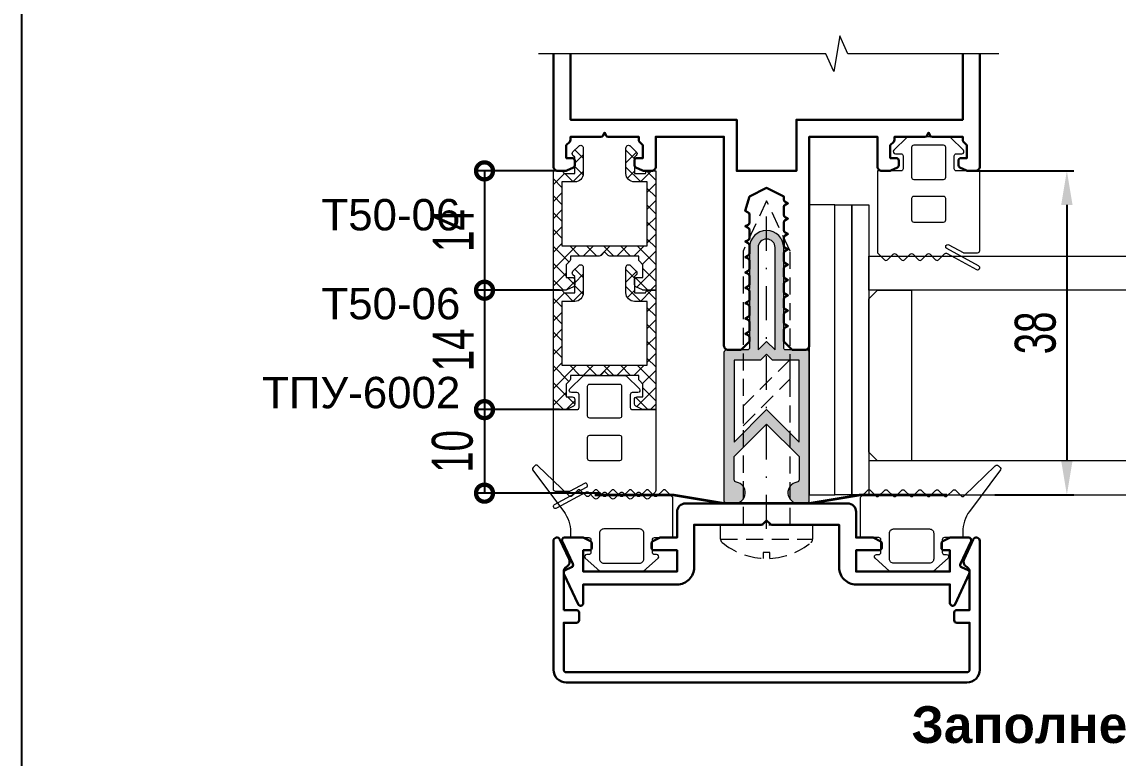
# Model space of a CAD drawing. Extents: x -37 to 8820, y -336 to 478.
# Drawn here: x 5480 to 5560.3, y 171.6 to 225.5 of the extents above; entities that cross this region are included whole.
import ezdxf

# ---------------------------------------------------------------- set-up
doc = ezdxf.new("R2010")
doc.units = 0
doc.header["$LTSCALE"] = 5
doc.linetypes.add('DASHDOT', pattern=[1, 0.5, -0.25, 0, -0.25])
doc.linetypes.add('HIDDEN', pattern=[0.375, 0.25, -0.125])
doc.layers.get('0').update_dxf_attribs({"linetype": 'CONTINUOUS', "lineweight": 30})
doc.layers.get('DEFPOINTS').update_dxf_attribs({"linetype": 'CONTINUOUS'})
for name, color, linetype, lineweight in [('1', 6, 'DASHDOT', 13), ('2', 3, 'HIDDEN', 13), ('Dimentions', 5, 'CONTINUOUS', 15), ('Glass', 5, 'CONTINUOUS', 20), ('Герлен', 7, 'CONTINUOUS', 60), ('Зигзаг', 1, 'CONTINUOUS', 15), ('Подкладки', 1, 'CONTINUOUS', 20), ('Текстовый', 7, 'CONTINUOUS', 9), ('Уплотнители', 1, 'CONTINUOUS', 20), ('Штриховка', 1, 'CONTINUOUS', 5)]:
    doc.layers.add(name, color=color, linetype=linetype, lineweight=lineweight)
doc.layers.add('Скрытые', color=14, linetype='CONTINUOUS', plot=False)
doc.styles.add('3', font='RUSS.SHX', dxfattribs={"width": 0.7, "height": 3})
doc.styles.add('Каталожный', font='arial.ttf', dxfattribs={"height": 2.5})
doc.dimstyles.new('MX1_6', dxfattribs={"dimtxt": 3, "dimasz": 2.5, "dimexe": 0.5, "dimexo": 0, "dimgap": 0.8, "dimtad": 1, "dimlfac": 1.6, "dimdsep": 46, "dimtxsty": '3', "dimcen": 0, "dimclrd": 256, "dimclre": 256, "dimclrt": 256, "dimaunit": 1, "dimadec": 0, "dimazin": 0, "dimtfac": 1, "dimtmove": 0, "dimatfit": 1, "dimfxl": 1, "dimtvp": 1, "dimtolj": 1, "dimtzin": 0, "dimarcsym": 0})

# ---------------------------------------------------------------- blocks, each defined once
blk = doc.blocks.new('_DotSmall')
at = {"color": 0, "linetype": 'ByBlock', "const_width": 0.5}
blk.add_lwpolyline([(-0.0625, 0, 1), (0.0625, 0, 1)], format="xyb", close=True, dxfattribs=at)
blk = doc.blocks.new('*D119')
at = {"layer": 'DEFPOINTS', "color": 0, "linetype": 'Continuous', "transparency": 16777216}
for p in [(5519.274, 214.623), (5513.907, 205.873), (5519.408, 205.873)]:
    blk.add_point(p, dxfattribs=at)
at = {"layer": 'Dimentions', "linetype": 'Continuous', "lineweight": -2, "transparency": 16777216}
for p, q in [((5519.274, 214.623), (5513.407, 214.623)), ((5513.907, 214.623), (5513.907, 205.873)), ((5519.408, 205.873), (5513.407, 205.873))]:
    blk.add_line(p, q, dxfattribs=at)
at = {"layer": 'Dimentions', "linetype": 'Continuous', "lineweight": -2, "transparency": 16777216, "xscale": 2.5, "yscale": 2.5, "zscale": 2.5}
for p, rotation in [((5513.907, 214.623), 90), ((5513.907, 205.873), 270)]:
    blk.add_blockref('_DotSmall', p, dxfattribs=dict(at, rotation=rotation))
at = {"layer": 'Dimentions', "linetype": 'Continuous', "transparency": 16777216, "insert": (5511.607, 210.248), "char_height": 3, "attachment_point": 5, "rotation": 90, "style": '3'}
blk.add_mtext('\\A1;14', dxfattribs=at)
blk = doc.blocks.new('*D967')
at = {"layer": 'DEFPOINTS', "color": 0, "transparency": 16777216}
for p in [(5549.609, 214.623), (5551.319, 190.873), (5556.595, 190.873)]:
    blk.add_point(p, dxfattribs=at)
at = {"layer": 'Dimentions', "lineweight": -2, "transparency": 16777216}
for p, q in [((5549.609, 214.623), (5557.095, 214.623)), ((5556.595, 212.123), (5556.595, 193.373)), ((5551.319, 190.873), (5557.095, 190.873))]:
    blk.add_line(p, q, dxfattribs=at)
at = {"layer": 'Dimentions', "transparency": 16777216}
for points in [[(5556.179, 212.123), (5557.012, 212.123), (5556.595, 214.623)], [(5556.179, 193.373), (5557.012, 193.373), (5556.595, 190.873)]]:
    blk.add_solid(points, dxfattribs=at)
at = {"layer": 'Dimentions', "transparency": 16777216, "insert": (5554.295, 202.748), "char_height": 3, "attachment_point": 5, "rotation": 90, "style": '3'}
blk.add_mtext('\\A1;38', dxfattribs=at)
blk = doc.blocks.new('*D968')
at = {"layer": 'DEFPOINTS', "color": 0, "linetype": 'Continuous', "transparency": 16777216}
for p in [(5519.274, 205.873), (5513.907, 197.123), (5519.408, 197.123)]:
    blk.add_point(p, dxfattribs=at)
at = {"layer": 'Dimentions', "linetype": 'Continuous', "lineweight": -2, "transparency": 16777216}
for p, q in [((5519.274, 205.873), (5513.407, 205.873)), ((5513.907, 205.873), (5513.907, 197.123)), ((5519.408, 197.123), (5513.407, 197.123))]:
    blk.add_line(p, q, dxfattribs=at)
at = {"layer": 'Dimentions', "linetype": 'Continuous', "lineweight": -2, "transparency": 16777216, "xscale": 2.5, "yscale": 2.5, "zscale": 2.5}
for p, rotation in [((5513.907, 205.873), 90), ((5513.907, 197.123), 270)]:
    blk.add_blockref('_DotSmall', p, dxfattribs=dict(at, rotation=rotation))
at = {"layer": 'Dimentions', "linetype": 'Continuous', "transparency": 16777216, "insert": (5511.607, 201.498), "char_height": 3, "attachment_point": 5, "rotation": 90, "style": '3'}
blk.add_mtext('\\A1;14', dxfattribs=at)
blk = doc.blocks.new('*D975')
at = {"layer": 'DEFPOINTS', "color": 0, "linetype": 'Continuous', "transparency": 16777216}
for p in [(5516.486, 197.123), (5513.907, 191), (5522.399, 191)]:
    blk.add_point(p, dxfattribs=at)
at = {"layer": 'Dimentions', "linetype": 'Continuous', "lineweight": -2, "transparency": 16777216}
for p, q in [((5516.486, 197.123), (5513.407, 197.123)), ((5513.907, 197.123), (5513.907, 191)), ((5522.399, 191), (5513.407, 191))]:
    blk.add_line(p, q, dxfattribs=at)
at = {"layer": 'Dimentions', "linetype": 'Continuous', "lineweight": -2, "transparency": 16777216, "xscale": 2.5, "yscale": 2.5, "zscale": 2.5}
for p, rotation in [((5513.907, 197.123), 90), ((5513.907, 191), 270)]:
    blk.add_blockref('_DotSmall', p, dxfattribs=dict(at, rotation=rotation))
at = {"layer": 'Dimentions', "linetype": 'Continuous', "transparency": 16777216, "insert": (5511.564, 194.062), "char_height": 3, "attachment_point": 5, "rotation": 90, "style": '3'}
blk.add_mtext('\\A1;10', dxfattribs=at)

msp = doc.modelspace()

# ---------------------------------------------------------------- hatches: boundary and pattern name
at = {"layer": 'Штриховка', "lineweight": 5}
h = msp.add_hatch(dxfattribs=at)
h.set_pattern_fill('ANSI37', color=256, scale=7, style=0)
h.set_pattern_definition([(45, (7916.0823, 7346.4081), (-0.61871843, 0.61871843), []), (135, (7916.0823, 7346.4081), (-0.61871843, -0.61871843), [])])
edge = h.paths.add_edge_path()
edge.add_line((5522.7115, 208.6857), (5522.454, 208.4281))
edge.add_arc((5522.3214, 208.5607), 0.1875, 270, 315, ccw=False)
edge.add_line((5522.3214, 208.3732), (5520.2115, 208.3732))
edge.add_line((5520.2115, 208.3732), (5520.2115, 208.1384))
edge.add_arc((5520.024, 208.1384), 0.1875, -45, 0, ccw=False)
edge.add_line((5520.1566, 208.0058), (5519.899, 207.7482))
edge.add_line((5519.899, 207.7482), (5519.899, 206.8107))
edge.add_line((5519.899, 206.8107), (5520.3365, 206.8107))
edge.add_arc((5520.3365, 206.6232), 0.1875, 0, 90, ccw=False)
edge.add_line((5520.524, 206.6232), (5520.524, 206.3016))
edge.add_arc((5520.3365, 206.3016), 0.1875, 296.565051, 360, ccw=False)
edge.add_line((5520.4204, 206.1339), (5519.9386, 205.893))
edge.add_arc((5519.8548, 206.0607), 0.1875, 270, 296.565051, ccw=False)
edge.add_line((5519.8548, 205.8732), (5518.9615, 205.8732))
edge.add_line((5518.9615, 205.8732), (5518.9615, 214.6232))
edge.add_line((5518.9615, 214.6232), (5519.524, 214.6232))
edge.add_arc((5519.524, 214.4357), 0.1875, 0, 90, ccw=False)
edge.add_line((5519.7115, 214.4357), (5520.524, 214.4357))
edge.add_line((5520.524, 214.4357), (5520.524, 215.6232))
edge.add_line((5520.524, 215.6232), (5520.3915, 215.7558))
edge.add_arc((5520.524, 215.8884), 0.1875, 135, 225, ccw=False)
edge.add_line((5520.3915, 216.0209), (5520.8107, 216.4401))
edge.add_arc((5520.9508, 216.3), 0.1982, 0, 135, ccw=False)
edge.add_line((5521.149, 216.3), (5521.149, 214.4357))
edge.add_arc((5520.524, 214.4357), 0.625, -90, 0, ccw=False)
edge.add_line((5520.524, 213.8107), (5519.5865, 213.8107))
edge.add_line((5519.5865, 213.8107), (5519.5865, 209.1232))
edge.add_line((5519.5865, 209.1232), (5525.8365, 209.1232))
edge.add_line((5525.8365, 209.1232), (5525.8365, 213.8107))
edge.add_line((5525.8365, 213.8107), (5524.899, 213.8107))
edge.add_arc((5524.899, 214.4357), 0.625, 180, 270, ccw=False)
edge.add_line((5524.274, 214.4357), (5524.274, 216.3))
edge.add_arc((5524.4723, 216.3), 0.1982, 45, 180, ccw=False)
edge.add_line((5524.6124, 216.4401), (5525.0316, 216.0209))
edge.add_arc((5524.899, 215.8884), 0.1875, -45, 45, ccw=False)
edge.add_line((5525.0316, 215.7558), (5524.899, 215.6232))
edge.add_line((5524.899, 215.6232), (5524.899, 214.4357))
edge.add_line((5524.899, 214.4357), (5525.7115, 214.4357))
edge.add_arc((5525.899, 214.4357), 0.1875, 90, 180, ccw=False)
edge.add_line((5525.899, 214.6232), (5526.4615, 214.6232))
edge.add_line((5526.4615, 214.6232), (5526.4615, 205.8732))
edge.add_line((5526.4615, 205.8732), (5525.5683, 205.8732))
edge.add_arc((5525.5683, 206.0607), 0.1875, 243.434949, 270, ccw=False)
edge.add_line((5525.4845, 205.893), (5525.0027, 206.1339))
edge.add_arc((5525.0865, 206.3016), 0.1875, 180, 243.434949, ccw=False)
edge.add_line((5524.899, 206.3016), (5524.899, 206.6232))
edge.add_arc((5525.0865, 206.6232), 0.1875, 90, 180, ccw=False)
edge.add_line((5525.0865, 206.8107), (5525.524, 206.8107))
edge.add_line((5525.524, 206.8107), (5525.524, 207.7482))
edge.add_line((5525.524, 207.7482), (5525.2665, 208.0058))
edge.add_arc((5525.399, 208.1384), 0.1875, 180, 225, ccw=False)
edge.add_line((5525.2115, 208.1384), (5525.2115, 208.3732))
edge.add_line((5525.2115, 208.3732), (5523.1017, 208.3732))
edge.add_arc((5523.1017, 208.5607), 0.1875, 225, 270, ccw=False)
edge.add_line((5522.9691, 208.4281), (5522.7115, 208.6857))
at = {"layer": 'Штриховка'}
h = msp.add_hatch(color=256, dxfattribs=at)
h.paths.add_polyline_path([(5535.0259, 200.7482), (5534.5865, 201.1875), (5534.1472, 200.7482), (5532.2115, 200.7482), (5532.2115, 194.7464), (5534.5865, 197.1214), (5536.9615, 194.7464), (5536.9615, 200.7482)], flags=16)
edge = h.paths.add_edge_path()
edge.add_line((5537.524, 201.4982), (5535.9928, 201.4982))
edge.add_arc((5535.9928, 201.6544), 0.1562, 180, 270, ccw=False)
edge.add_line((5535.8365, 201.6544), (5535.8365, 205.7482))
edge.add_arc((5535.7428, 205.8732), 0.1562, 306.869898, 413.130102)
edge.add_line((5535.8365, 205.9982), (5535.8365, 208.9982))
edge.add_arc((5534.5865, 208.9982), 1.25, 0, 180)
edge.add_line((5533.3365, 208.9982), (5533.3365, 205.9982))
edge.add_arc((5533.4303, 205.8732), 0.1562, 126.869898, 233.130102)
edge.add_line((5533.3365, 205.7482), (5533.3365, 201.6544))
edge.add_arc((5533.1803, 201.6544), 0.1562, -90, 0, ccw=False)
edge.add_line((5533.1803, 201.4982), (5531.649, 201.4982))
edge.add_arc((5531.649, 201.3107), 0.1875, 90, 180)
edge.add_line((5531.4615, 201.3107), (5531.4615, 190.4357))
edge.add_arc((5531.649, 190.4357), 0.1875, 180, 270)
edge.add_line((5531.649, 190.2482), (5532.2428, 190.2482))
edge.add_arc((5532.2428, 191.0294), 0.7812, 270, 440.718201)
edge.add_arc((5532.399, 191.9855), 0.1875, 180, 260.718201, ccw=False)
edge.add_line((5532.2115, 191.9855), (5532.2115, 193.6857))
edge.add_line((5532.2115, 193.6857), (5534.5865, 196.0607))
edge.add_line((5534.5865, 196.0607), (5536.9615, 193.6857))
edge.add_line((5536.9615, 193.6857), (5536.9615, 191.9855))
edge.add_arc((5536.774, 191.9855), 0.1875, -80.718201, 0, ccw=False)
edge.add_arc((5536.9303, 191.0294), 0.7813, 99.281799, 270)
edge.add_line((5536.9303, 190.2482), (5537.524, 190.2482))
edge.add_arc((5537.524, 190.4357), 0.1875, 270, 360)
edge.add_line((5537.7115, 190.4357), (5537.7115, 201.3107))
edge.add_arc((5537.524, 201.3107), 0.1875, 0, 90)
edge = h.paths.add_edge_path(flags=16)
edge.add_line((5534.5865, 202.1232), (5535.2115, 201.4982))
edge.add_line((5535.2115, 201.4982), (5535.2115, 208.9982))
edge.add_arc((5534.5865, 208.9982), 0.625, 0, 180)
edge.add_line((5533.9615, 208.9982), (5533.9615, 201.4982))
edge.add_line((5533.9615, 201.4982), (5534.5865, 202.1232))
at = {"layer": 'Штриховка', "lineweight": 5}
h = msp.add_hatch(dxfattribs=at)
h.set_pattern_fill('ANSI37', color=256, scale=7, style=0)
h.set_pattern_definition([(45, (7916.0823, 7337.6581), (-0.61871843, 0.61871843), []), (135, (7916.0823, 7337.6581), (-0.61871843, -0.61871843), [])])
edge = h.paths.add_edge_path()
edge.add_line((5522.7115, 199.9357), (5522.454, 199.6781))
edge.add_arc((5522.3214, 199.8107), 0.1875, 270, 315, ccw=False)
edge.add_line((5522.3214, 199.6232), (5520.2115, 199.6232))
edge.add_line((5520.2115, 199.6232), (5520.2115, 199.3884))
edge.add_arc((5520.024, 199.3884), 0.1875, -45, 0, ccw=False)
edge.add_line((5520.1566, 199.2558), (5519.899, 198.9982))
edge.add_line((5519.899, 198.9982), (5519.899, 198.0607))
edge.add_line((5519.899, 198.0607), (5520.3365, 198.0607))
edge.add_arc((5520.3365, 197.8732), 0.1875, 0, 90, ccw=False)
edge.add_line((5520.524, 197.8732), (5520.524, 197.5516))
edge.add_arc((5520.3365, 197.5516), 0.1875, 296.565051, 360, ccw=False)
edge.add_line((5520.4204, 197.3839), (5519.9386, 197.143))
edge.add_arc((5519.8548, 197.3107), 0.1875, 270, 296.565051, ccw=False)
edge.add_line((5519.8548, 197.1232), (5518.9615, 197.1232))
edge.add_line((5518.9615, 197.1232), (5518.9615, 205.8732))
edge.add_line((5518.9615, 205.8732), (5519.524, 205.8732))
edge.add_arc((5519.524, 205.6857), 0.1875, 0, 90, ccw=False)
edge.add_line((5519.7115, 205.6857), (5520.524, 205.6857))
edge.add_line((5520.524, 205.6857), (5520.524, 206.8732))
edge.add_line((5520.524, 206.8732), (5520.3915, 207.0058))
edge.add_arc((5520.524, 207.1384), 0.1875, 135, 225, ccw=False)
edge.add_line((5520.3915, 207.2709), (5520.8107, 207.6901))
edge.add_arc((5520.9508, 207.55), 0.1982, 0, 135, ccw=False)
edge.add_line((5521.149, 207.55), (5521.149, 205.6857))
edge.add_arc((5520.524, 205.6857), 0.625, -90, 0, ccw=False)
edge.add_line((5520.524, 205.0607), (5519.5865, 205.0607))
edge.add_line((5519.5865, 205.0607), (5519.5865, 200.3732))
edge.add_line((5519.5865, 200.3732), (5525.8365, 200.3732))
edge.add_line((5525.8365, 200.3732), (5525.8365, 205.0607))
edge.add_line((5525.8365, 205.0607), (5524.899, 205.0607))
edge.add_arc((5524.899, 205.6857), 0.625, 180, 270, ccw=False)
edge.add_line((5524.274, 205.6857), (5524.274, 207.55))
edge.add_arc((5524.4723, 207.55), 0.1982, 45, 180, ccw=False)
edge.add_line((5524.6124, 207.6901), (5525.0316, 207.2709))
edge.add_arc((5524.899, 207.1384), 0.1875, -45, 45, ccw=False)
edge.add_line((5525.0316, 207.0058), (5524.899, 206.8732))
edge.add_line((5524.899, 206.8732), (5524.899, 205.6857))
edge.add_line((5524.899, 205.6857), (5525.7115, 205.6857))
edge.add_arc((5525.899, 205.6857), 0.1875, 90, 180, ccw=False)
edge.add_line((5525.899, 205.8732), (5526.4615, 205.8732))
edge.add_line((5526.4615, 205.8732), (5526.4615, 197.1232))
edge.add_line((5526.4615, 197.1232), (5525.5683, 197.1232))
edge.add_arc((5525.5683, 197.3107), 0.1875, 243.434949, 270, ccw=False)
edge.add_line((5525.4845, 197.143), (5525.0027, 197.3839))
edge.add_arc((5525.0865, 197.5516), 0.1875, 180, 243.434949, ccw=False)
edge.add_line((5524.899, 197.5516), (5524.899, 197.8732))
edge.add_arc((5525.0865, 197.8732), 0.1875, 90, 180, ccw=False)
edge.add_line((5525.0865, 198.0607), (5525.524, 198.0607))
edge.add_line((5525.524, 198.0607), (5525.524, 198.9982))
edge.add_line((5525.524, 198.9982), (5525.2665, 199.2558))
edge.add_arc((5525.399, 199.3884), 0.1875, 180, 225, ccw=False)
edge.add_line((5525.2115, 199.3884), (5525.2115, 199.6232))
edge.add_line((5525.2115, 199.6232), (5523.1017, 199.6232))
edge.add_arc((5523.1017, 199.8107), 0.1875, 225, 270, ccw=False)
edge.add_line((5522.9691, 199.6781), (5522.7115, 199.9357))

# ---------------------------------------------------------------- linework, layer by layer
msp.add_lwpolyline([(5518.9615, 223.204), (5518.9615, 214.9357, 0.4142136), (5519.274, 214.6232), (5519.8548, 214.6232, 0.1164338), (5519.9386, 214.643), (5520.4204, 214.8839, 0.284079), (5520.524, 215.0516), (5520.524, 215.3732, 0.4142136), (5520.3365, 215.5607), (5519.899, 215.5607), (5519.899, 216.4982), (5520.1566, 216.7558, 0.1989124), (5520.2115, 216.8884), (5520.2115, 217.1232), (5522.4394, 217.1232, 0.284079), (5522.6071, 217.2268), (5522.7115, 217.4357), (5522.816, 217.2268, 0.284079), (5522.9837, 217.1232), (5525.2115, 217.1232), (5525.2115, 216.8884, 0.1989124), (5525.2665, 216.7558), (5525.524, 216.4982), (5525.524, 215.5607), (5525.0865, 215.5607, 0.4142136), (5524.899, 215.3732), (5524.899, 215.0516, 0.284079), (5525.0027, 214.8839), (5525.4845, 214.643, 0.1164338), (5525.5683, 214.6232), (5526.149, 214.6232, 0.4142136), (5526.4615, 214.9357), (5526.4615, 217.1232), (5531.4615, 217.1232), (5531.4615, 201.8107, 0.4142136), (5531.774, 201.4982), (5532.6339, 201.4982, 0.1989124), (5532.7665, 201.5531), (5533.2816, 202.0683, 0.1989124), (5533.3365, 202.2009), (5533.3365, 202.4136, 0.284079), (5533.2329, 202.5813), (5533.024, 202.6857), (5533.2329, 202.7901, 0.284079), (5533.3365, 202.9578), (5533.3365, 203.5386, 0.284079), (5533.2329, 203.7063), (5533.024, 203.8107), (5533.2329, 203.9151, 0.284079), (5533.3365, 204.0828), (5533.3365, 204.6636, 0.284079), (5533.2329, 204.8313), (5533.024, 204.9357), (5533.2329, 205.0401, 0.284079), (5533.3365, 205.2078), (5533.3365, 205.7886, 0.284079), (5533.2329, 205.9563), (5533.024, 206.0607), (5533.2329, 206.1651, 0.284079), (5533.3365, 206.3328), (5533.3365, 206.9136, 0.284079), (5533.2329, 207.0813), (5533.024, 207.1857), (5533.2329, 207.2901, 0.284079), (5533.3365, 207.4578), (5533.3365, 208.0386, 0.284079), (5533.2329, 208.2063), (5533.024, 208.3107), (5533.2329, 208.4151, 0.284079), (5533.3365, 208.5828), (5533.3365, 209.1636, 0.284079), (5533.2329, 209.3313), (5533.024, 209.4357), (5533.2329, 209.5401, 0.284079), (5533.3365, 209.7078), (5533.3365, 210.2886, 0.284079), (5533.2329, 210.4563), (5533.024, 210.5607), (5533.2329, 210.6651, 0.284079), (5533.3365, 210.8328), (5533.3365, 211.4136, 0.284079), (5533.2329, 211.5813), (5533.024, 211.6857), (5533.3365, 212.7482), (5534.5865, 213.3732), (5535.8365, 212.7482), (5535.8365, 212.5203, 0.284079), (5535.9402, 212.3526), (5536.149, 212.2482), (5535.9402, 212.1438, 0.284079), (5535.8365, 211.9761), (5535.8365, 211.3953, 0.284079), (5535.9402, 211.2276), (5536.149, 211.1232), (5535.9402, 211.0188, 0.284079), (5535.8365, 210.8511), (5535.8365, 210.2703, 0.284079), (5535.9402, 210.1026), (5536.149, 209.9982), (5535.9402, 209.8938, 0.284079), (5535.8365, 209.7261), (5535.8365, 209.1453, 0.284079), (5535.9402, 208.9776), (5536.149, 208.8732), (5535.9402, 208.7688, 0.284079), (5535.8365, 208.6011), (5535.8365, 208.0203, 0.284079), (5535.9402, 207.8526), (5536.149, 207.7482), (5535.9402, 207.6438, 0.284079), (5535.8365, 207.4761), (5535.8365, 206.8953, 0.284079), (5535.9402, 206.7276), (5536.149, 206.6232), (5535.9402, 206.5188, 0.284079), (5535.8365, 206.3511), (5535.8365, 205.7703, 0.284079), (5535.9402, 205.6026), (5536.149, 205.4982), (5535.9402, 205.3938, 0.284079), (5535.8365, 205.2261), (5535.8365, 204.6453, 0.284079), (5535.9402, 204.4776), (5536.149, 204.3732), (5535.9402, 204.2688, 0.284079), (5535.8365, 204.1011), (5535.8365, 203.5203, 0.284079), (5535.9402, 203.3526), (5536.149, 203.2482), (5535.9402, 203.1438, 0.284079), (5535.8365, 202.9761), (5535.8365, 202.2009, 0.1989124), (5535.8915, 202.0683), (5536.4066, 201.5531, 0.1989124), (5536.5392, 201.4982), (5537.399, 201.4982, 0.4142136), (5537.7115, 201.8107), (5537.7115, 217.1232), (5542.7115, 217.1232), (5542.7115, 214.9357, 0.4142136), (5543.024, 214.6232), (5543.6048, 214.6232, 0.1164338), (5543.6886, 214.643), (5544.1704, 214.8839, 0.284079), (5544.274, 215.0516), (5544.274, 215.3732, 0.4142136), (5544.0865, 215.5607), (5543.649, 215.5607), (5543.649, 216.4982), (5543.9066, 216.7558, 0.1989124), (5543.9615, 216.8884), (5543.9615, 217.1232), (5546.1894, 217.1232, 0.284079), (5546.3571, 217.2268), (5546.4615, 217.4357), (5546.566, 217.2268, 0.284079), (5546.7337, 217.1232), (5548.9615, 217.1232), (5548.9615, 216.8884, 0.1989124), (5549.0165, 216.7558), (5549.274, 216.4982), (5549.274, 215.5607), (5548.8365, 215.5607, 0.4142136), (5548.649, 215.3732), (5548.649, 215.0516, 0.284079), (5548.7527, 214.8839), (5549.2345, 214.643, 0.1164338), (5549.3183, 214.6232), (5549.899, 214.6232, 0.4142136), (5550.2115, 214.9357), (5550.2115, 223.204)], format="xyb")
msp.add_lwpolyline([(5520.2115, 223.1952), (5520.2115, 218.3732), (5532.399, 218.3732), (5532.399, 214.6232), (5536.774, 214.6232), (5536.774, 218.3732), (5548.9615, 218.3732), (5548.9615, 223.204)])
for points in [[(5519.7291, 185.0943, -0.4142136), (5519.8198, 185.3434), (5520.2916, 185.5634, 0.4142136), (5520.3823, 185.8126), (5519.6041, 187.4815, -0.5486188), (5519.774, 187.7482), (5521.1048, 187.7482, -0.1164338), (5521.1886, 187.7284), (5521.6704, 187.4875, -0.284079), (5521.774, 187.3198), (5521.774, 186.9982, -0.4142136), (5521.5865, 186.8107), (5521.149, 186.8107), (5521.149, 185.2482), (5528.024, 185.2482), (5528.024, 186.8107), (5526.3365, 186.8107, -0.4142136), (5526.149, 186.9982), (5526.149, 187.3198, -0.284079), (5526.2527, 187.4875), (5526.7345, 187.7284, -0.1164338), (5526.8183, 187.7482), (5528.024, 187.7482), (5528.024, 189.6232, -0.4142136), (5528.649, 190.2482), (5540.524, 190.2482, -0.4142136), (5541.149, 189.6232), (5541.149, 187.7482), (5542.3548, 187.7482, -0.1164338), (5542.4386, 187.7284), (5542.9204, 187.4875, -0.284079), (5543.024, 187.3198), (5543.024, 186.9982, -0.4142136), (5542.8365, 186.8107), (5541.149, 186.8107), (5541.149, 185.2482), (5548.024, 185.2482), (5548.024, 186.8107), (5547.5865, 186.8107, -0.4142136), (5547.399, 186.9982), (5547.399, 187.3198, -0.284079), (5547.5027, 187.4875), (5547.9845, 187.7284, -0.1164338), (5548.0683, 187.7482), (5549.399, 187.7482, -0.5486188), (5549.569, 187.4815), (5548.7908, 185.8126, 0.4142136), (5548.8815, 185.5634), (5549.3533, 185.3434, -0.4142136), (5549.444, 185.0943), (5548.4005, 182.8565, -0.2914734), (5548.2305, 182.7482), (5548.2115, 182.7482, -0.4142136), (5548.024, 182.9357), (5548.024, 184.3107), (5541.149, 184.3107, -0.4142136), (5539.899, 185.5607), (5539.899, 188.6857), (5534.9767, 188.6857, -0.1989124), (5534.8441, 188.7406), (5534.5865, 188.9982), (5534.329, 188.7406, -0.1989124), (5534.1964, 188.6857), (5529.274, 188.6857), (5529.274, 185.5607, -0.4142136), (5528.024, 184.3107), (5521.149, 184.3107), (5521.149, 182.9357, -0.4142136), (5520.9615, 182.7482), (5520.9426, 182.7482, -0.2914734), (5520.7726, 182.8565)], [(5519.7115, 182.4357), (5519.7115, 185.2615, -0.2797393), (5519.9135, 185.5942, 0.4015594), (5520.1081, 186.1672), (5519.4381, 187.6038, 0.8025849), (5518.9615, 187.4982), (5518.9615, 178.0607, 0.4142136), (5519.899, 177.1232), (5549.274, 177.1232, 0.4142136), (5550.2115, 178.0607), (5550.2115, 187.4982, 0.8025849), (5549.735, 187.6038), (5549.065, 186.1672, 0.4015594), (5549.2596, 185.5942, -0.2797393), (5549.4615, 185.2615), (5549.4615, 182.4357), (5548.524, 182.4357, 0.4142136), (5548.3365, 182.2482), (5548.3365, 181.6857, 0.4142136), (5548.524, 181.4982), (5549.4615, 181.4982), (5549.4615, 178.0607, -0.4142136), (5549.274, 177.8732), (5519.899, 177.8732, -0.4142136), (5519.7115, 178.0607), (5519.7115, 181.4982), (5520.649, 181.4982, 0.4142136), (5520.8365, 181.6857), (5520.8365, 182.2482, 0.4142136), (5520.649, 182.4357)]]:
    msp.add_lwpolyline(points, format="xyb", close=True)
at = {"layer": '1'}
msp.add_line((5534.5865, 188.3732), (5534.5865, 212.1232), dxfattribs=at)
at = {"layer": '2'}
msp.add_line((5531.2115, 187.6296), (5537.9615, 187.6296), dxfattribs=at)
for points in [[(5536.3053, 188.6857), (5536.3053, 208.7498), (5534.5865, 212.4357), (5532.8678, 208.7498), (5532.8678, 188.6857)], [(5532.8678, 195.9354), (5536.3053, 199.3729), (5536.3053, 200.8052), (5532.8678, 197.3677)]]:
    msp.add_lwpolyline(points, close=True, dxfattribs=at)
msp.add_lwpolyline([(5534.3409, 186.2228, -0.1618489), (5531.3252, 187.3886, -0.2238875), (5531.2115, 187.6296), (5531.2115, 188.6857), (5537.9615, 188.6857), (5537.9615, 187.6296, -0.2238875), (5537.8479, 187.3886, -0.1618489), (5534.8322, 186.2228), (5534.8322, 186.6605), (5534.3409, 186.6605)], format="xyb", close=True, dxfattribs=at)
at = {"layer": 'Glass'}
for points in [[(5580.8414, 205.8732), (5542.0865, 205.8732), (5542.0865, 208.3732), (5580.8414, 208.3732)], [(5542.0865, 193.9982), (5542.0865, 205.2482), (5542.7115, 205.8732), (5545.2115, 205.8732), (5545.2115, 193.3732), (5542.7115, 193.3732)], [(5580.8414, 193.3732), (5542.0865, 193.3732), (5542.0865, 190.8732), (5580.8414, 190.8732)]]:
    msp.add_lwpolyline(points, close=True, dxfattribs=at)
at = {"layer": 'Герлен', "ltscale": 2, "const_width": 0.1875}
msp.add_lwpolyline([(5521.9763, 190.8732), (5527.7115, 190.8732), (5531.4615, 190.2482), (5537.7115, 190.2482), (5541.4615, 190.8732), (5547.7985, 190.8732)], dxfattribs=at)
at = {"layer": 'Зигзаг'}
msp.add_lwpolyline([(5551.5979, 223.204), (5540.5292, 223.204), (5539.9483, 224.5219), (5539.5127, 221.9092), (5538.9302, 223.204), (5517.8672, 223.204)], dxfattribs=at)
at = {"layer": 'Подкладки'}
for points in [[(5547.9423, 209.2091), (5548.9874, 208.6421, 0.1249127), (5549.0619, 208.6232), (5550.0553, 208.6232, 0.4142136), (5550.2115, 208.7794), (5550.2115, 214.6232), (5548.4928, 214.6232, -0.4142136), (5548.3365, 214.7794), (5548.3365, 215.7169, -0.4142136), (5548.4928, 215.8732), (5548.899, 215.8732, 0.6685867), (5549.0094, 216.1401), (5548.0698, 217.0776, 0.1986192), (5547.9594, 217.1232), (5544.9637, 217.1232, 0.1986192), (5544.8533, 217.0776), (5543.9137, 216.1401, 0.6685867), (5544.024, 215.8732), (5544.4303, 215.8732, -0.4142136), (5544.5865, 215.7169), (5544.5865, 214.7794, -0.4142136), (5544.4303, 214.6232), (5542.7115, 214.6232), (5542.7115, 208.6879, 0.1989124), (5542.7573, 208.5774), (5543.2261, 208.1087, 0.4142136), (5543.447, 208.1087), (5543.8511, 208.5127, -0.4142136), (5544.072, 208.5127), (5544.4761, 208.1087, 0.4142136), (5544.697, 208.1087), (5545.1011, 208.5127, -0.4142136), (5545.322, 208.5127), (5545.7261, 208.1087, 0.4142136), (5545.947, 208.1087), (5546.3511, 208.5127, -0.4142136), (5546.572, 208.5127), (5546.9761, 208.1087, 0.4142136), (5547.197, 208.1087), (5547.6291, 208.5407, -0.3320761), (5547.8141, 208.5676), (5549.9808, 207.3921, 1), (5550.1298, 207.6668), (5547.7933, 208.9344, -1)], [(5547.5553, 216.4982), (5545.3678, 216.4982, 0.4142136), (5545.2115, 216.3419), (5545.2115, 214.1544, 0.4142136), (5545.3678, 213.9982), (5547.5553, 213.9982, 0.4142136), (5547.7115, 214.1544), (5547.7115, 216.3419, 0.4142136)], [(5547.5553, 212.7482), (5545.3678, 212.7482, 0.4142136), (5545.2115, 212.5919), (5545.2115, 211.0294, 0.4142136), (5545.3678, 210.8732), (5547.5553, 210.8732, 0.4142136), (5547.7115, 211.0294), (5547.7115, 212.5919, 0.4142136)], [(5521.2308, 191.7091), (5520.1857, 191.1421, -0.1249127), (5520.1112, 191.1232), (5519.1178, 191.1232, -0.4142136), (5518.9615, 191.2794), (5518.9615, 197.1232), (5520.6803, 197.1232, 0.4142136), (5520.8365, 197.2794), (5520.8365, 198.2169, 0.4142136), (5520.6803, 198.3732), (5520.274, 198.3732, -0.6685867), (5520.1637, 198.6401), (5521.1033, 199.5776, -0.1986192), (5521.2137, 199.6232), (5524.2094, 199.6232, -0.1986192), (5524.3198, 199.5776), (5525.2594, 198.6401, -0.6685867), (5525.149, 198.3732), (5524.7428, 198.3732, 0.4142136), (5524.5865, 198.2169), (5524.5865, 197.2794, 0.4142136), (5524.7428, 197.1232), (5526.4615, 197.1232), (5526.4615, 191.1879, -0.1989124), (5526.4158, 191.0774), (5525.947, 190.6087, -0.4142136), (5525.7261, 190.6087), (5525.322, 191.0127, 0.4142136), (5525.1011, 191.0127), (5524.697, 190.6087, -0.4142136), (5524.4761, 190.6087), (5524.072, 191.0127, 0.4142136), (5523.8511, 191.0127), (5523.447, 190.6087, -0.4142136), (5523.2261, 190.6087), (5522.822, 191.0127, 0.4142136), (5522.6011, 191.0127), (5522.197, 190.6087, -0.4142136), (5521.9761, 190.6087), (5521.544, 191.0407, 0.3320761), (5521.359, 191.0676), (5519.1923, 189.8921, -1), (5519.0433, 190.1668), (5521.3798, 191.4344, 1)], [(5521.6178, 198.9982), (5523.8053, 198.9982, -0.4142136), (5523.9615, 198.8419), (5523.9615, 196.6544, -0.4142136), (5523.8053, 196.4982), (5521.6178, 196.4982, -0.4142136), (5521.4615, 196.6544), (5521.4615, 198.8419, -0.4142136)], [(5521.6178, 195.2482), (5523.8053, 195.2482, -0.4142136), (5523.9615, 195.0919), (5523.9615, 193.5294, -0.4142136), (5523.8053, 193.3732), (5521.6178, 193.3732, -0.4142136), (5521.4615, 193.5294), (5521.4615, 195.0919, -0.4142136)]]:
    msp.add_lwpolyline(points, format="xyb", close=True, dxfattribs=at)
for points in [[(5537.7115, 190.8732), (5539.5865, 190.8732), (5539.5865, 212.1232), (5537.7115, 212.1232)], [(5539.5865, 212.1232), (5540.8365, 212.1232), (5540.8365, 190.8732), (5539.5865, 190.8732)], [(5540.8365, 212.1232), (5542.0865, 212.1232), (5542.0865, 190.8732), (5540.8365, 190.8732)]]:
    msp.add_lwpolyline(points, close=True, dxfattribs=at)
at = {"layer": 'Скрытые', "linetype": 'Continuous'}
msp.add_lwpolyline([(5480, 10), (5480, 287), (5645, 287), (5645, 10)], close=True, dxfattribs=at)
at = {"layer": 'Уплотнители'}
for points in [[(5522.7115, 208.6857), (5522.454, 208.4281, -0.1989124), (5522.3214, 208.3732), (5520.2115, 208.3732), (5520.2115, 208.1384, -0.1989124), (5520.1566, 208.0058), (5519.899, 207.7482), (5519.899, 206.8107), (5520.3365, 206.8107, -0.4142136), (5520.524, 206.6232), (5520.524, 206.3016, -0.284079), (5520.4204, 206.1339), (5519.9386, 205.893, -0.1164338), (5519.8548, 205.8732), (5518.9615, 205.8732), (5518.9615, 214.6232), (5519.524, 214.6232, -0.4142136), (5519.7115, 214.4357), (5520.524, 214.4357), (5520.524, 215.6232), (5520.3915, 215.7558, -0.4142136), (5520.3915, 216.0209), (5520.8107, 216.4401, -0.6681786), (5521.149, 216.3), (5521.149, 214.4357, -0.4142136), (5520.524, 213.8107), (5519.5865, 213.8107), (5519.5865, 209.1232), (5525.8365, 209.1232), (5525.8365, 213.8107), (5524.899, 213.8107, -0.4142136), (5524.274, 214.4357), (5524.274, 216.3, -0.6681786), (5524.6124, 216.4401), (5525.0316, 216.0209, -0.4142136), (5525.0316, 215.7558), (5524.899, 215.6232), (5524.899, 214.4357), (5525.7115, 214.4357, -0.4142136), (5525.899, 214.6232), (5526.4615, 214.6232), (5526.4615, 205.8732), (5525.5683, 205.8732, -0.1164338), (5525.4845, 205.893), (5525.0027, 206.1339, -0.284079), (5524.899, 206.3016), (5524.899, 206.6232, -0.4142136), (5525.0865, 206.8107), (5525.524, 206.8107), (5525.524, 207.7482), (5525.2665, 208.0058, -0.1989124), (5525.2115, 208.1384), (5525.2115, 208.3732), (5523.1017, 208.3732, -0.1989124), (5522.9691, 208.4281), (5522.7115, 208.6857)], [(5522.7115, 199.9357), (5522.454, 199.6781, -0.1989124), (5522.3214, 199.6232), (5520.2115, 199.6232), (5520.2115, 199.3884, -0.1989124), (5520.1566, 199.2558), (5519.899, 198.9982), (5519.899, 198.0607), (5520.3365, 198.0607, -0.4142136), (5520.524, 197.8732), (5520.524, 197.5516, -0.284079), (5520.4204, 197.3839), (5519.9386, 197.143, -0.1164338), (5519.8548, 197.1232), (5518.9615, 197.1232), (5518.9615, 205.8732), (5519.524, 205.8732, -0.4142136), (5519.7115, 205.6857), (5520.524, 205.6857), (5520.524, 206.8732), (5520.3915, 207.0058, -0.4142136), (5520.3915, 207.2709), (5520.8107, 207.6901, -0.6681786), (5521.149, 207.55), (5521.149, 205.6857, -0.4142136), (5520.524, 205.0607), (5519.5865, 205.0607), (5519.5865, 200.3732), (5525.8365, 200.3732), (5525.8365, 205.0607), (5524.899, 205.0607, -0.4142136), (5524.274, 205.6857), (5524.274, 207.55, -0.6681786), (5524.6124, 207.6901), (5525.0316, 207.2709, -0.4142136), (5525.0316, 207.0058), (5524.899, 206.8732), (5524.899, 205.6857), (5525.7115, 205.6857, -0.4142136), (5525.899, 205.8732), (5526.4615, 205.8732), (5526.4615, 197.1232), (5525.5683, 197.1232, -0.1164338), (5525.4845, 197.143), (5525.0027, 197.3839, -0.284079), (5524.899, 197.5516), (5524.899, 197.8732, -0.4142136), (5525.0865, 198.0607), (5525.524, 198.0607), (5525.524, 198.9982), (5525.2665, 199.2558, -0.1989124), (5525.2115, 199.3884), (5525.2115, 199.6232), (5523.1017, 199.6232, -0.1989124), (5522.9691, 199.6781), (5522.7115, 199.9357)]]:
    msp.add_lwpolyline(points, format="xyb", dxfattribs=at)
for points in [[(5537.524, 201.4982), (5535.9928, 201.4982, -0.4142136), (5535.8365, 201.6544), (5535.8365, 205.7482, 0.5), (5535.8365, 205.9982), (5535.8365, 208.9982, 1), (5533.3365, 208.9982), (5533.3365, 205.9982, 0.5), (5533.3365, 205.7482), (5533.3365, 201.6544, -0.4142136), (5533.1803, 201.4982), (5531.649, 201.4982, 0.4142136), (5531.4615, 201.3107), (5531.4615, 190.4357, 0.4142136), (5531.649, 190.2482), (5532.2428, 190.2482, 0.9221128), (5532.3688, 191.8005, -0.3675232), (5532.2115, 191.9855), (5532.2115, 193.6857), (5534.5865, 196.0607), (5536.9615, 193.6857), (5536.9615, 191.9855, -0.3675232), (5536.8043, 191.8005, 0.9221128), (5536.9303, 190.2482), (5537.524, 190.2482, 0.4142136), (5537.7115, 190.4357), (5537.7115, 201.3107, 0.4142136)], [(5534.5865, 202.1232), (5535.2115, 201.4982), (5535.2115, 208.9982, 1), (5533.9615, 208.9982), (5533.9615, 201.4982), (5534.5865, 202.1232)], [(5526.3678, 186.4982, -0.4142136), (5526.2115, 186.6544), (5526.2115, 187.5919, -0.4142136), (5526.3678, 187.7482), (5527.7115, 187.7482), (5527.7115, 190.6361, 0.1989124), (5527.6749, 190.7245), (5527.197, 191.2024, 0.4142136), (5526.9761, 191.2024), (5526.572, 190.7984, -0.4142136), (5526.3511, 190.7984), (5525.947, 191.2024, 0.4142136), (5525.7261, 191.2024), (5525.322, 190.7984, -0.4142136), (5525.1011, 190.7984), (5524.697, 191.2024, 0.4142136), (5524.4761, 191.2024), (5524.072, 190.7984, -0.4142136), (5523.8511, 190.7984), (5523.447, 191.2024, 0.4142136), (5523.2261, 191.2024), (5522.822, 190.7984, -0.4142136), (5522.6011, 190.7984), (5522.197, 191.2024, 0.4142136), (5521.9761, 191.2024), (5521.572, 190.7984, -0.4142136), (5521.3511, 190.7984), (5520.947, 191.2024, 0.4142136), (5520.7261, 191.2024), (5520.322, 190.7984, -0.4142136), (5520.1011, 190.7984), (5517.822, 193.0127, 0.4142136), (5517.6011, 193.0127), (5517.4697, 192.8814, 0.2925382), (5517.4336, 192.7169), (5519.7144, 189.6637, -0.1617878), (5520.2115, 188.1675), (5520.2115, 187.7482), (5521.5553, 187.7482, -0.4142136), (5521.7115, 187.5919), (5521.7115, 186.6544, -0.4142136), (5521.5553, 186.4982), (5521.399, 186.4982, 0.6685867), (5521.2887, 186.2313), (5522.3533, 185.2938, 0.1986192), (5522.4637, 185.2482), (5525.4594, 185.2482, 0.1986192), (5525.5698, 185.2938), (5526.6344, 186.2313, 0.6685867), (5526.524, 186.4982)], [(5542.8053, 186.4982, 0.4142136), (5542.9615, 186.6544), (5542.9615, 187.5919, 0.4142136), (5542.8053, 187.7482), (5541.4615, 187.7482), (5541.4615, 190.6361, -0.1989124), (5541.4982, 190.7245), (5541.9761, 191.2024, -0.4142136), (5542.197, 191.2024), (5542.6011, 190.7984, 0.4142136), (5542.822, 190.7984), (5543.2261, 191.2024, -0.4142136), (5543.447, 191.2024), (5543.8511, 190.7984, 0.4142136), (5544.072, 190.7984), (5544.4761, 191.2024, -0.4142136), (5544.697, 191.2024), (5545.1011, 190.7984, 0.4142136), (5545.322, 190.7984), (5545.7261, 191.2024, -0.4142136), (5545.947, 191.2024), (5546.3511, 190.7984, 0.4142136), (5546.572, 190.7984), (5546.9761, 191.2024, -0.4142136), (5547.197, 191.2024), (5547.6011, 190.7984, 0.4142136), (5547.822, 190.7984), (5548.2261, 191.2024, -0.4142136), (5548.447, 191.2024), (5548.8511, 190.7984, 0.4142136), (5549.072, 190.7984), (5551.3511, 193.0127, -0.4142136), (5551.572, 193.0127), (5551.7034, 192.8814, -0.2925382), (5551.7395, 192.7169), (5549.4587, 189.6637, 0.1617878), (5548.9615, 188.1675), (5548.9615, 187.7482), (5547.6178, 187.7482, 0.4142136), (5547.4615, 187.5919), (5547.4615, 186.6544, 0.4142136), (5547.6178, 186.4982), (5547.774, 186.4982, -0.6685867), (5547.8844, 186.2313), (5546.8198, 185.2938, -0.1986192), (5546.7094, 185.2482), (5543.7137, 185.2482, -0.1986192), (5543.6033, 185.2938), (5542.5387, 186.2313, -0.6685867), (5542.649, 186.4982)], [(5522.649, 185.8732), (5525.274, 185.8732, 0.4142136), (5525.5865, 186.1857), (5525.5865, 188.0607, 0.4142136), (5525.274, 188.3732), (5522.649, 188.3732, 0.4142136), (5522.3365, 188.0607), (5522.3365, 186.1857, 0.4142136)], [(5546.524, 185.8732), (5543.899, 185.8732, -0.4142136), (5543.5865, 186.1857), (5543.5865, 188.0607, -0.4142136), (5543.899, 188.3732), (5546.524, 188.3732, -0.4142136), (5546.8365, 188.0607), (5546.8365, 186.1857, -0.4142136)]]:
    msp.add_lwpolyline(points, format="xyb", close=True, dxfattribs=at)
msp.add_lwpolyline([(5535.0259, 200.7482), (5534.5865, 201.1875), (5534.1472, 200.7482), (5532.2115, 200.7482), (5532.2115, 194.7464), (5534.5865, 197.1214), (5536.9615, 194.7464), (5536.9615, 200.7482)], close=True, dxfattribs=at)

# ---------------------------------------------------------------- texts
at = {"layer": 'Текстовый', "linetype": 'Continuous', "insert": (5491.439, 212.5612), "char_height": 2.5, "width": 15.611844, "attachment_point": 1, "line_spacing_factor": 0.85, "style": 'Каталожный'}
msp.add_mtext('\\pxi-2,l2,r-2.0333,se1.0833,qr,t4;{\\H0.92x;Т50-06\\P\\PТ50-06\\P\\PТПУ-6002}', dxfattribs=at)
at = {"layer": 'Текстовый', "linetype": 'Continuous', "insert": (5545.2112, 175.3852), "char_height": 2.7, "width": 42.664921, "attachment_point": 1, "style": 'Каталожный'}
msp.add_mtext('\\pxql;{\\fArial|b1|i0|c204|p34;Заполнение 30 мм}', dxfattribs=at)

# ---------------------------------------------------------------- dimensions: what is measured, and where the dimension line sits
at = {"layer": 'Dimentions', "linetype": 'Continuous'}
for base, p1, p2, picture, middle in [((5513.907, 205.8732), (5519.274, 214.6232), (5519.4082, 205.8732), '*D119', (5511.607, 210.2482)), ((5513.907, 197.1232), (5519.274, 205.8732), (5519.4082, 197.1232), '*D968', (5511.607, 201.4982)), ((5513.907, 191.0004), (5516.4857, 197.1232), (5522.399, 191.0004), '*D975', (5511.5642, 194.0618))]:
    dim = msp.add_linear_dim(base=base, p1=p1, p2=p2, angle=90, dimstyle='MX1_6', override={"dimdec": 0, "dimblk1": 'DotSmall', "dimblk2": 'DotSmall', "dimsah": 1}, dxfattribs=at)
    dim.commit()
    dim.dimension.update_dxf_attribs({"geometry": picture, "text_midpoint": middle})
at = {"layer": 'Dimentions'}
dim = msp.add_linear_dim(base=(5556.5953, 190.8732), p1=(5549.6087, 214.6232), p2=(5551.3194, 190.8732), angle=90, dimstyle='MX1_6', dxfattribs=at)
dim.commit()
dim.dimension.update_dxf_attribs({"geometry": '*D967', "text_midpoint": (5554.2953, 202.7482)})

doc.saveas('drawing.dxf')
